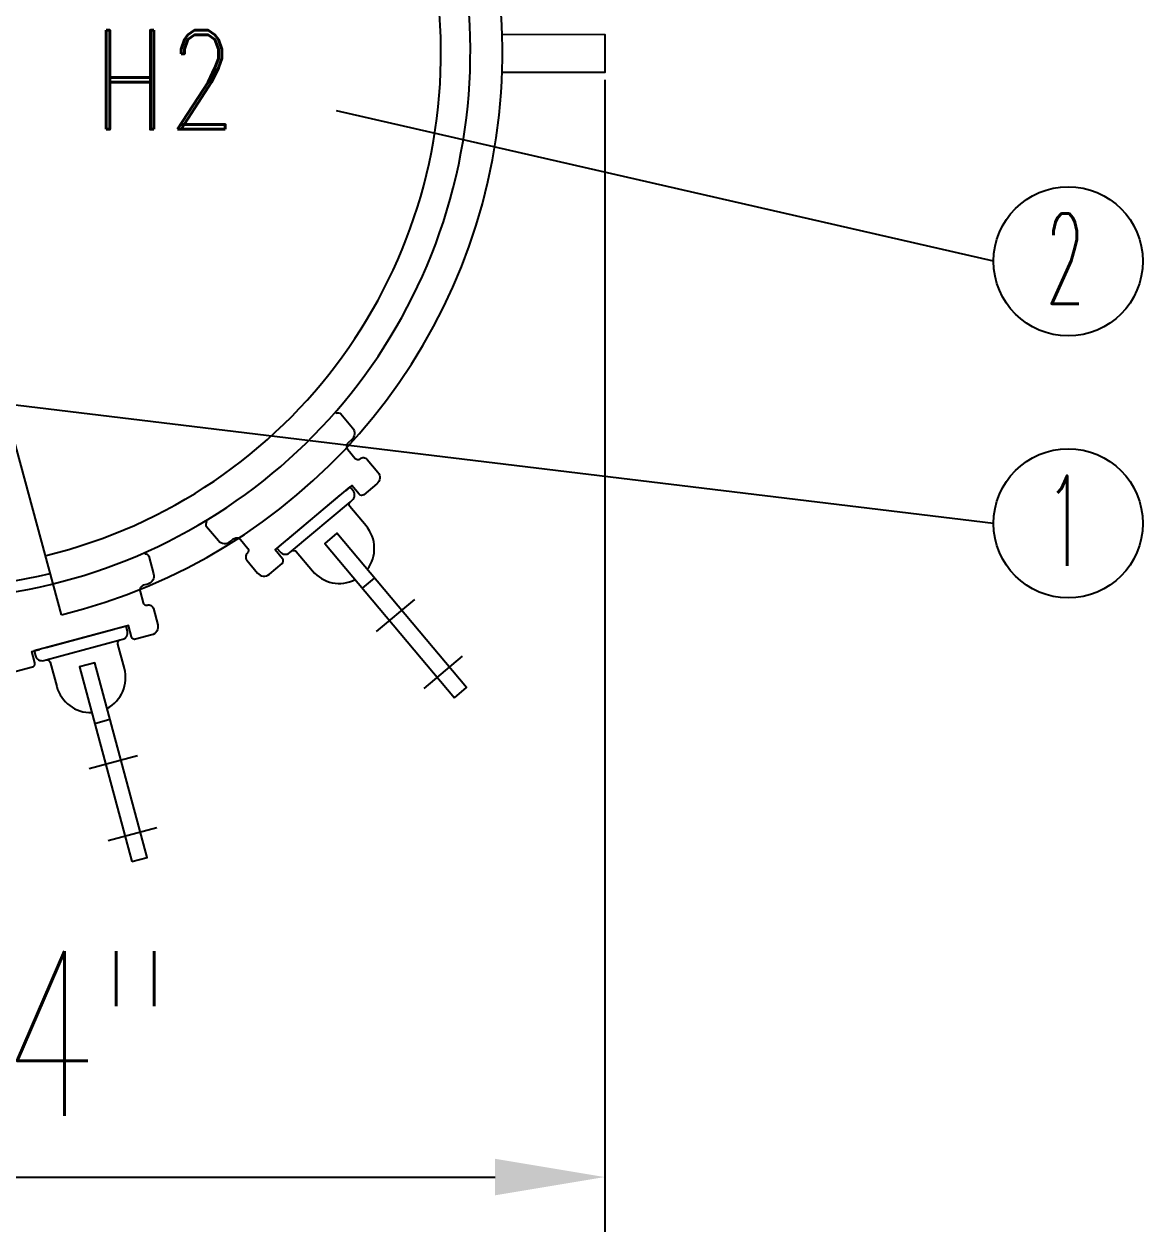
# Model space of a CAD drawing. Extents: x 4438 to 384502, y -178203 to -21188.
# Drawn here: x 381997.7 to 382303.9, y -173801.5 to -173471 of the extents above; entities that cross this region are included whole.
import ezdxf

# ---------------------------------------------------------------- set-up
doc = ezdxf.new("R2010")
doc.units = 0
doc.header["$LTSCALE"] = 8
doc.header["$MEASUREMENT"] = 0
doc.layers.get('0').update_dxf_attribs({"linetype": 'CONTINUOUS'})
doc.layers.get('DEFPOINTS').update_dxf_attribs({"linetype": 'CONTINUOUS'})
doc.layers.add('PL', color=5, linetype='CONTINUOUS')
doc.styles.add('DFT', font='simplex', dxfattribs={"width": 0.67, "bigfont": 'dft'})
doc.styles.get("Standard").update_dxf_attribs({"font": 'txt.shx', "width": 0.5, "bigfont": 'intecad.shx'})
doc.styles.add('数字与字母', font='romand.shx', dxfattribs={"width": 0.8})
doc.dimstyles.new('INTE$0', dxfattribs={"dimscale": 5, "dimtxt": 4, "dimasz": 3, "dimexe": 3, "dimexo": 0, "dimgap": 1, "dimtad": 1, "dimdec": 3, "dimdsep": 46, "dimtxsty": 'DFT', "dimcen": 0, "dimclrd": 3, "dimclre": 3, "dimclrt": 6, "dimadec": 0, "dimazin": 0, "dimtfac": 1, "dimtdec": 3, "dimtix": 1, "dimtmove": 1, "dimatfit": 0, "dimfxl": 0, "dimtolj": 1, "dimtzin": 0, "dimarcsym": 0})

# ---------------------------------------------------------------- blocks, each defined once
blk = doc.blocks.new('*D67')
at = {"color": 3, "lineweight": -2}
for p, q in [((381783.3, -173484.12), (381783.3, -173801.51)), ((382156.59, -173486.21), (382156.59, -173801.51)), ((381813.3, -173786.51), (382126.59, -173786.51))]:
    blk.add_line(p, q, dxfattribs=at)
at = {"color": 3}
for points in [[(381813.3, -173781.51), (381813.3, -173791.51), (381783.3, -173786.51)], [(382126.59, -173791.51), (382126.59, -173781.51), (382156.59, -173786.51)]]:
    blk.add_solid(points, dxfattribs=at)
at = {"layer": 'DEFPOINTS', "color": 0}
for p in [(381783.3, -173484.12), (382156.59, -173486.21), (382156.59, -173786.51)]:
    blk.add_point(p, dxfattribs=at)
at = {"color": 6, "insert": (381969.94, -173747.22), "char_height": 45, "attachment_point": 5, "style": 'DFT'}
blk.add_mtext('\\A1;28.74"', dxfattribs=at)

msp = doc.modelspace()

# ---------------------------------------------------------------- linework, layer by layer
at = {"color": 1}
for p, q in [((382263.017, -173535.864), (382083.212, -173494.651)), ((382263.017, -173535.864), (382083.212, -173494.651)), ((382263.017, -173607.597), (381923.876, -173566.625)), ((382263.017, -173607.597), (381923.876, -173566.625))]:
    msp.add_line(p, q, dxfattribs=at)
for centre in [(382283.438, -173535.864), (382283.438, -173535.864), (382283.438, -173607.597), (382283.438, -173607.597)]:
    msp.add_circle(centre, 20.421, dxfattribs=at)
at = {"layer": 'PL', "color": 7, "ltscale": 0.5}
for p, q in [((382007.924, -173632.634), (381981.367, -173534.871)), ((382070.862, -173615.204), (382086.964, -173601.693)), ((382090.262, -173625.351), (382093.588, -173622.561)), ((382094.109, -173637.215), (382104.604, -173628.409)), ((382003.696, -173644.947), (382024, -173639.506)), ((382107.18, -173652.793), (382117.675, -173643.987)), ((382016.991, -173662.342), (382021.184, -173661.218)), ((382015.463, -173674.72), (382028.696, -173671.174)), ((382020.726, -173694.362), (382033.959, -173690.816))]:
    msp.add_line(p, q, dxfattribs=at)
for points in [[(382128.461, -173473.735), (382156.597, -173473.746), (382156.593, -173484.19), (382128.438, -173484.18)], [(382084.208, -173599.83), (382069.506, -173612.167)], [(382022.289, -173636.653), (382003.751, -173641.621)]]:
    msp.add_lwpolyline(points, dxfattribs=at)
for points in [[(382083.079, -173577.513), (382083.079, -173577.513, -0.4142136), (382084.367, -173577.626), (382087.598, -173581.476, -0.4142136), (382087.316, -173584.695), (382086.441, -173585.429, 0.4142136), (382086.272, -173587.361), (382088.328, -173589.811, 0.4142136), (382089.616, -173589.924), (382089.616, -173589.924, -0.4142136), (382091.547, -173590.093), (382094.484, -173593.593, -0.4142136), (382094.203, -173596.812), (382090.702, -173599.749, -0.4142136), (382089.414, -173599.637), (382087.358, -173597.186), (382085.608, -173598.655)], [(382091.287, -173608.266), (382086.851, -173602.98, -0.4142136), (382086.964, -173601.693), (382087.489, -173601.252, 0.4142136), (382087.714, -173598.677), (382086.833, -173597.627), (382066.88, -173614.37), (382067.762, -173615.42, 0.4142136), (382070.337, -173615.645), (382070.862, -173615.204, -0.4142136), (382072.149, -173615.317), (382076.585, -173620.603)], [(382047.724, -173607.18), (382047.724, -173607.18, 0.4142136), (382047.611, -173608.467), (382050.842, -173612.318, 0.4142136), (382054.061, -173612.599), (382054.936, -173611.865, -0.4142136), (382056.868, -173612.034), (382058.924, -173614.484, -0.4142136), (382058.811, -173615.772), (382058.811, -173615.772, 0.4142136), (382058.642, -173617.703), (382061.579, -173621.204, 0.4142136), (382064.798, -173621.485), (382068.299, -173618.548, 0.4142136), (382068.411, -173617.261), (382066.355, -173614.81), (382068.106, -173613.342)], [(382030.698, -173615.95), (382030.698, -173615.95, -0.4142136), (382031.817, -173616.596), (382033.118, -173621.452, -0.4142136), (382031.502, -173624.25), (382030.399, -173624.545, 0.4142136), (382029.429, -173626.224), (382030.257, -173629.314, 0.4142136), (382031.377, -173629.96), (382031.377, -173629.96, -0.4142136), (382033.056, -173630.93), (382034.238, -173635.344, -0.4142136), (382032.623, -173638.142), (382028.209, -173639.325, -0.4142136), (382027.089, -173638.678), (382026.262, -173635.589), (382024.055, -173636.18)], [(381986.117, -173627.895), (381986.117, -173627.895, 0.4142136), (381985.471, -173629.015), (381986.772, -173633.87, 0.4142136), (381989.57, -173635.485), (381990.674, -173635.19, -0.4142136), (381992.353, -173636.159), (381993.181, -173639.249, -0.4142136), (381992.534, -173640.368), (381992.534, -173640.368, 0.4142136), (381991.565, -173642.047), (381992.748, -173646.461, 0.4142136), (381995.546, -173648.077), (381999.96, -173646.894, 0.4142136), (382000.606, -173645.775), (381999.778, -173642.685), (382001.985, -173642.094)], [(382025.139, -173647.291), (382023.353, -173640.626, -0.4142136), (382024, -173639.506), (382024.662, -173639.329, 0.4142136), (382025.954, -173637.09), (382025.599, -173635.766), (382000.44, -173642.508), (382000.795, -173643.832, 0.4142136), (382003.034, -173645.124), (382003.696, -173644.947, -0.4142136), (382004.815, -173645.593), (382006.601, -173652.258)]]:
    msp.add_lwpolyline(points, format="xyb", dxfattribs=at)
for points in [[(382115.435, -173655.351), (382118.76, -173652.56), (382083.307, -173610.309), (382079.982, -173613.099)], [(382027.126, -173700.169), (382031.319, -173699.045), (382017.044, -173645.77), (382012.851, -173646.893)]]:
    msp.add_lwpolyline(points, close=True, dxfattribs=at)
for centre, radius, start, end in [((381970.079, -173478.691), 158.527, 283.81178, 63.75286), ((381969.987, -173478.607), 149.818, 270, 63.81114), ((381970.075, -173478.753), 141.699, 283.72929, 4.32637), ((381969.987, -173478.607), 146.88, 242.37902, 283.72795), ((381969.987, -173478.607), 146.88, 242.37902, 283.72795), ((382083.936, -173614.435), 9.596, 323.07289, 40), ((382083.936, -173614.435), 9.596, 220, 296.92711), ((382015.87, -173649.774), 9.596, 298.07289, 15), ((382015.87, -173649.774), 9.596, 195, 271.92711)]:
    msp.add_arc(centre, radius, start, end, dxfattribs=at)

# ---------------------------------------------------------------- texts
at = {"color": 3, "linetype": 'Continuous', "char_height": 24.676, "width": 19.74069, "attachment_point": 3, "line_spacing_factor": 0.9}
for s, insert in [('2', (382287.902, -173522.817)), ('2', (382287.902, -173522.817)), ('1', (382287.902, -173594.55)), ('1', (382287.902, -173594.55))]:
    msp.add_mtext(s, dxfattribs=dict(at, insert=insert))
at = {"layer": 'PL', "color": 7, "ltscale": 0.5, "style": '数字与字母', "width": 0.8}
msp.add_text('H2', height=27.1163, dxfattribs=at).set_placement((382016.454, -173499.734))

# ---------------------------------------------------------------- dimensions: what is measured, and where the dimension line sits
at = {"color": 1}
dim = msp.add_linear_dim(base=(382156.592, -173786.508), p1=(381783.297, -173484.119), p2=(382156.592, -173486.206), text='28.74"', dimstyle='INTE$0', override={"dimtxt": 9, "dimasz": 6, "dimgap": 2.5, "dimdec": 2, "dimtdec": 2}, dxfattribs=at)
dim.commit()
dim.dimension.update_dxf_attribs({"geometry": '*D67', "text_midpoint": (381969.945, -173747.222)})

doc.saveas('drawing.dxf')
